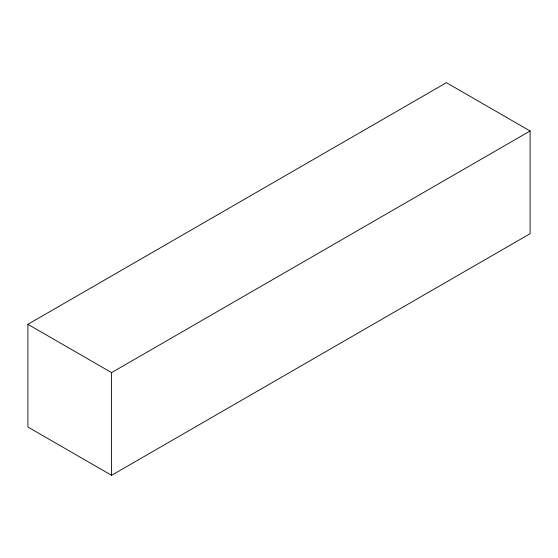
<?xml version="1.0" encoding="UTF-8"?>
<svg xmlns="http://www.w3.org/2000/svg" width="558" height="558" viewBox="0 0 558 558"><rect width="100%" height="100%" fill="white"/><g stroke="black" fill="none" stroke-linecap="round" stroke-linejoin="round"><path stroke-width="0.84" d="M27.9 324.303L446.414 82.682L530.1 130.997L530.1 233.697L111.586 475.318L27.9 427.003L27.9 324.303L111.586 372.618L530.1 130.997M111.586 372.618L111.586 475.318"/></g></svg>
